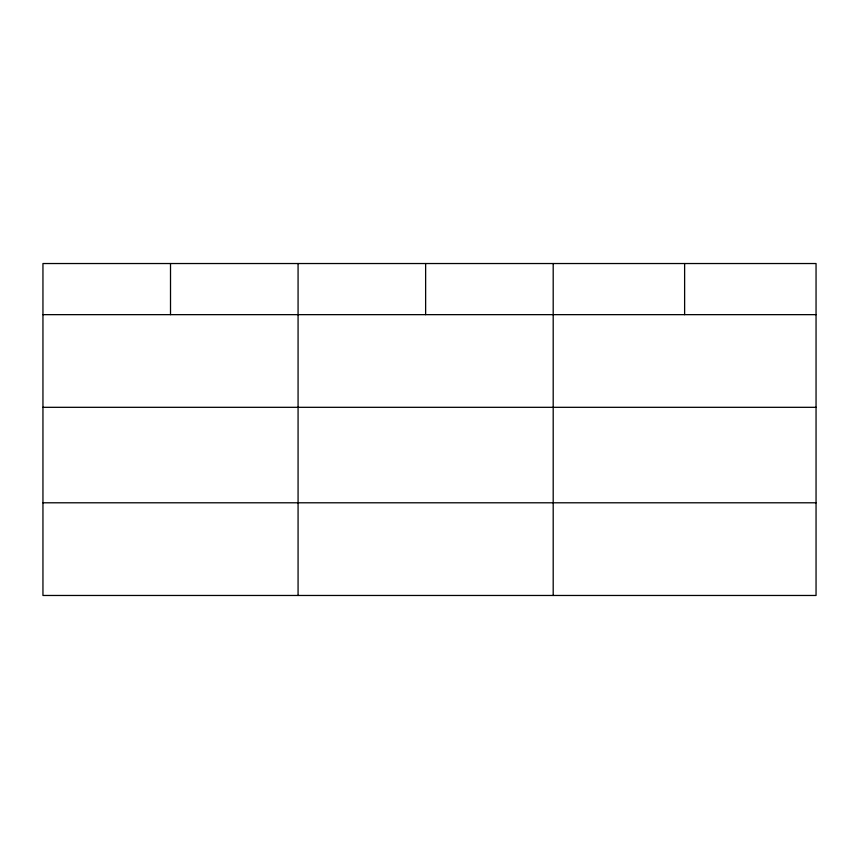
<?xml version="1.0" encoding="UTF-8"?>
<svg xmlns="http://www.w3.org/2000/svg" width="859" height="859" viewBox="0 0 859 859"><rect width="100%" height="100%" fill="white"/><g stroke="black" fill="none" stroke-linecap="round" stroke-linejoin="round"><path stroke-width="1.29" d="M816.05 407.316L816.05 263.53L42.95 263.53L42.95 595.47L816.05 595.47L816.05 407.316L42.95 407.316M42.95 314.652L816.05 314.652M42.95 502.794L816.05 502.794M684.623 263.53L684.623 314.652M553.196 263.53L553.196 595.47M425.634 263.53L425.634 314.652M298.073 263.53L298.073 595.47M170.512 263.53L170.512 314.652"/></g></svg>
